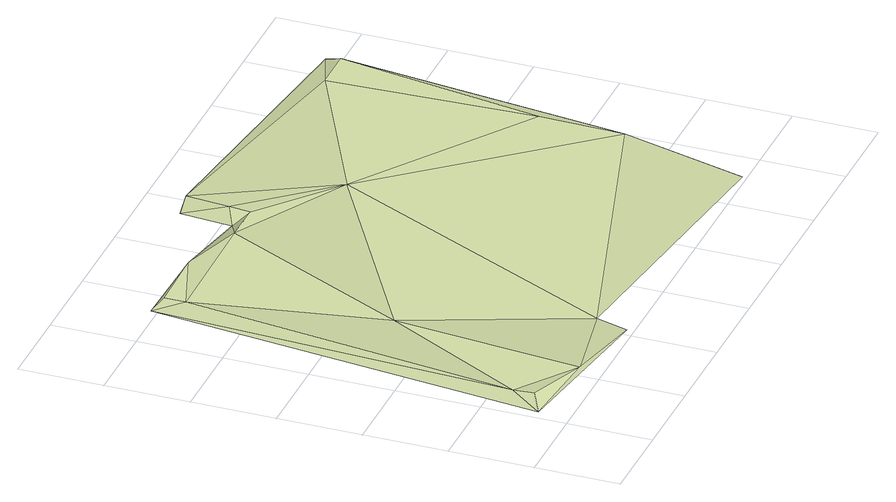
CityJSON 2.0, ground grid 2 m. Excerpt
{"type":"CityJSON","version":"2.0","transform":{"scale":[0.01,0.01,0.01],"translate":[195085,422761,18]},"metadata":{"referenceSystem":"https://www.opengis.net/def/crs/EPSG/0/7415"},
"CityObjects":{
"landuse1":{"type":"LandUse","attributes":{"3df_class":"Terrain","bgt_status":"bestaand","identificatiebagpnd":"0241100000001198","numaanduidingreeks_1posit1":"8.5","nummeraanduidingreeks_1tekst":"4","nummeraanduidingreeks_1ident":"0241010000024668","relatievehoogteligging":"0"},"geometry":[{"type":"MultiSurface","lod":"1","boundaries":[[[0,1,2]],[[3,4,5]],[[6,7,8]],[[6,9,7]],[[10,8,11]],[[12,8,10]],[[13,3,5]],[[3,13,9]],[[14,4,0]],[[15,16,12]],[[17,11,5]],[[14,10,11]],[[7,9,18]],[[11,7,19]],[[5,4,17]],[[13,5,11]],[[0,4,1]],[[15,20,21]],[[9,22,18]],[[14,17,4]],[[21,12,10]],[[1,15,21]],[[18,19,7]],[[13,11,22]],[[11,8,7]],[[0,23,14]],[[21,20,12]],[[23,21,10]],[[23,1,21]],[[14,23,10]],[[12,16,8]],[[15,12,20]],[[22,19,18]],[[14,11,17]],[[22,11,19]],[[13,22,9]],[[2,1,23]],[[0,2,23]]]}]}
},
"vertices":[
[316,997,63],[130,1015,40],[166,997,57],[547,1103,37],[535,978,37],[566,997,66],[1121,11,37],[1164,300,62],[445,96,37],[1274,1037,37],[266,500,48],[766,797,52],[216,50,51],[566,1097,72],[466,947,65],[22,74,40],[423,18,37],[566,947,62],[1264,997,52],[1164,500,64],[66,100,58],[66,150,56],[1164,997,52],[166,947,57]
]}
